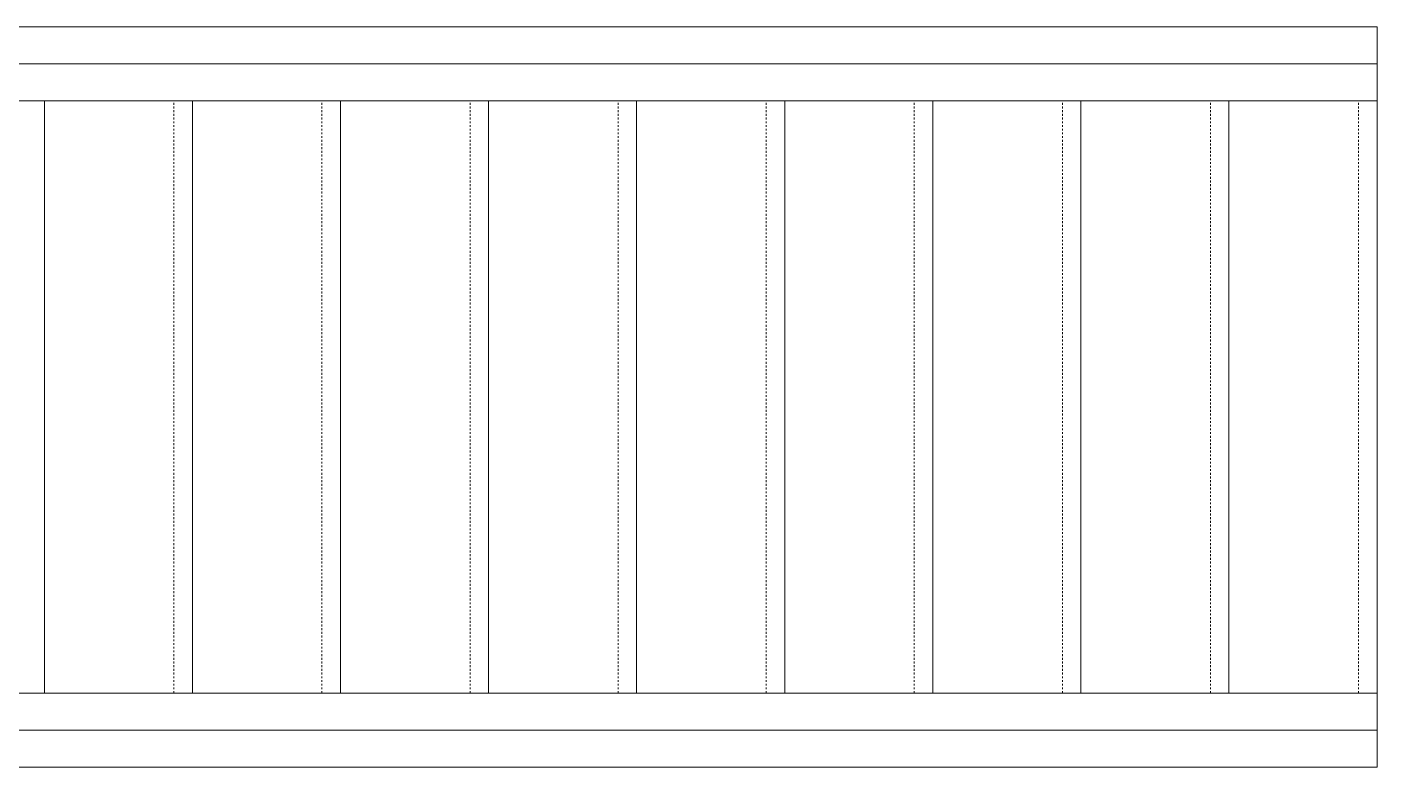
# Model space of a CAD drawing. Header units: inches. Extents: x -1287 to 1590, y -3558 to 989.
# Drawn here: x -227.7 to -154.8, y 565.3 to 605.3 of the extents above; entities that cross this region are included whole.
import ezdxf

# ---------------------------------------------------------------- set-up
doc = ezdxf.new("R2010")
doc.units = ezdxf.units.IN
doc.header["$MEASUREMENT"] = 0
doc.linetypes.add('Overhead 1_16_', pattern=[0.101562, 0.0625, -0.039062])
doc.layers.add('A-FLOR-HRAL', color=11, linetype='Continuous', lineweight=18)
doc.layers.add('S-STRS', color=31, linetype='Continuous', lineweight=18)

# ---------------------------------------------------------------- blocks, each defined once
blk = doc.blocks.new('Top Rail Type - Top Rail_Internal_-8317731-1st Floor Construction')
at = {"layer": 'A-FLOR-HRAL', "lineweight": 9}
for p, q in [((-258.786, 603.337), (-154.786, 603.337)), ((-154.786, 603.337), (-154.786, 601.337)), ((-154.786, 601.337), (-258.786, 601.337))]:
    blk.add_line(p, q, dxfattribs=at)
blk = doc.blocks.new('Top Rail Type - Top Rail_Internal_-V90-1st Floor Construction')
at = {"layer": 'A-FLOR-HRAL', "lineweight": 9}
for p, q in [((-154.786, 603.337), (-258.786, 603.337)), ((-154.786, 601.337), (-154.786, 603.337)), ((-154.786, 601.337), (-258.786, 601.337))]:
    blk.add_line(p, q, dxfattribs=at)
blk = doc.blocks.new('Top Rail Type - Top Rail_Internal_-8317743-1st Floor Construction')
at = {"layer": 'A-FLOR-HRAL', "lineweight": 9}
for p, q in [((-258.786, 569.337), (-154.786, 569.337)), ((-154.786, 569.337), (-154.786, 567.337)), ((-154.786, 567.337), (-258.786, 567.337))]:
    blk.add_line(p, q, dxfattribs=at)
blk = doc.blocks.new('Top Rail Type - Top Rail_Internal_-V91-1st Floor Construction')
at = {"layer": 'A-FLOR-HRAL', "lineweight": 9}
for p, q in [((-154.786, 569.337), (-258.786, 569.337)), ((-154.786, 567.337), (-154.786, 569.337)), ((-154.786, 567.337), (-258.786, 567.337))]:
    blk.add_line(p, q, dxfattribs=at)

msp = doc.modelspace()

# ---------------------------------------------------------------- linework, layer by layer
at = {"layer": 'S-STRS', "lineweight": 9}
for p, q in [((-154.786, 605.337), (-260.998, 605.337)), ((-154.786, 603.337), (-154.786, 605.337)), ((-226.786, 569.337), (-226.786, 601.337)), ((-218.786, 569.337), (-218.786, 601.337)), ((-210.786, 569.337), (-210.786, 601.337)), ((-202.786, 569.337), (-202.786, 601.337)), ((-194.786, 569.337), (-194.786, 601.337)), ((-186.786, 569.337), (-186.786, 601.337)), ((-178.786, 569.337), (-178.786, 601.337)), ((-170.786, 569.337), (-170.786, 601.337)), ((-162.786, 569.337), (-162.786, 601.337)), ((-154.786, 569.337), (-154.786, 601.337)), ((-154.786, 565.337), (-154.786, 567.337)), ((-154.786, 565.337), (-249.928, 565.337))]:
    msp.add_line(p, q, dxfattribs=at)
at = {"layer": 'S-STRS', "linetype": 'Overhead 1_16_', "lineweight": 9}
for p, q in [((-219.786, 569.337), (-219.786, 601.337)), ((-211.786, 569.337), (-211.786, 601.337)), ((-203.786, 569.337), (-203.786, 601.337)), ((-195.786, 569.337), (-195.786, 601.337)), ((-187.786, 569.337), (-187.786, 601.337)), ((-179.786, 569.337), (-179.786, 601.337)), ((-171.786, 569.337), (-171.786, 601.337)), ((-163.786, 569.337), (-163.786, 601.337)), ((-155.786, 569.337), (-155.786, 601.337))]:
    msp.add_line(p, q, dxfattribs=at)

# ---------------------------------------------------------------- block references
at = {"layer": 'A-FLOR-HRAL', "lineweight": 9}
for name in ['Top Rail Type - Top Rail_Internal_-8317731-1st Floor Construction', 'Top Rail Type - Top Rail_Internal_-V90-1st Floor Construction', 'Top Rail Type - Top Rail_Internal_-8317743-1st Floor Construction', 'Top Rail Type - Top Rail_Internal_-V91-1st Floor Construction']:
    msp.add_blockref(name, (0, 0), dxfattribs=at)

doc.saveas('drawing.dxf')
